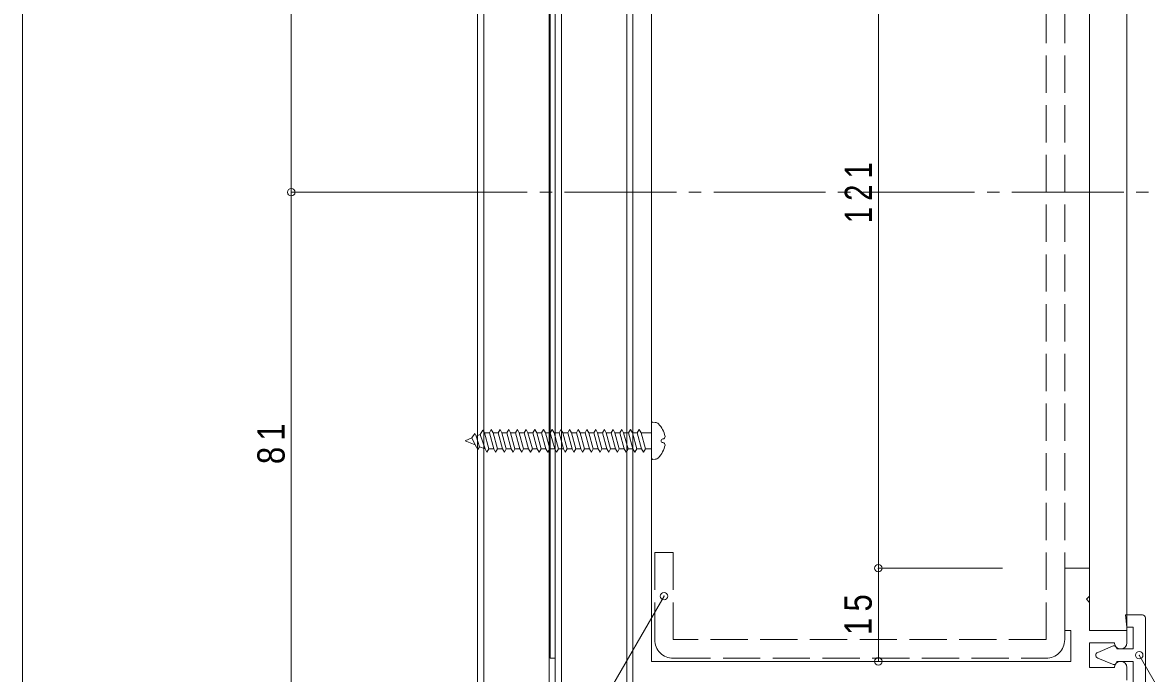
# Model space of a CAD drawing. Units: millimetres at full size, sheet at 1:2. Extents: x -282 to 282, y -195 to 195.
# Drawn here: x -282 to -100.5, y -64.9 to 39.8 of the extents above; entities that cross this region are included whole.
import ezdxf

# ---------------------------------------------------------------- set-up
doc = ezdxf.new("R2010")
doc.units = ezdxf.units.MM
doc.header["$LTSCALE"] = 2
doc.header["$PDMODE"] = 32
doc.header["$PDSIZE"] = 1.2
doc.linetypes.add('CHAIN2', pattern=[12, 9, -1, 1, -1])
doc.linetypes.add('DASHED3', pattern=[4, 3, -1])
for name, color, linetype, lineweight in [('4-0_ＫＢ製品', 2, 'Continuous', 9), ('4-1_躯体', 3, 'Continuous', 9), ('4-3_寸法', 4, 'Continuous', 9), ('4-4_引出線字', 4, 'Continuous', 9), ('4-8_他製品', 7, 'DASHED3', 9), ('4-9_他製品', 7, 'Continuous', 9), ('4-A_ベース', 3, 'Continuous', 9), ('4-B', 7, 'Continuous', 9), ('F-0_図面枠', 5, 'Continuous', 9)]:
    doc.layers.add(name, color=color, linetype=linetype, lineweight=lineweight)
doc.styles.add('HGｺﾞｼｯｸM', font='')
doc.styles.get('HGｺﾞｼｯｸM').set_extended_font_data('HGｺﾞｼｯｸM')

msp = doc.modelspace()

# ---------------------------------------------------------------- linework, layer by layer
at = {"layer": '4-0_ＫＢ製品'}
for p, q in [((-110.25, -58), (-110.25, 82.5)), ((-104.25, -58), (-104.25, 82.5)), ((-110.25, -58), (-104.25, -58))]:
    msp.add_line(p, q, dxfattribs=at)
at = {"layer": '4-1_躯体'}
for p, q in [((-208.75, -150), (-208.75, 175)), ((-207.75, -150), (-207.75, 175)), ((-197.25, -150), (-197.25, 175)), ((-196.25, -150), (-196.25, 175)), ((-195.25, -150), (-195.25, 175)), ((-184.75, -150), (-184.75, 175)), ((-183.75, -150), (-183.75, 175))]:
    msp.add_line(p, q, dxfattribs=at)
at = {"layer": '4-3_寸法'}
for p, q in [((-238.75, 93.5), (-238.75, 12.5)), ((-144.25, 73), (-144.25, -48)), ((-238.75, 12.5), (-218.75, 12.5)), ((-238.75, 12.5), (-238.75, -68.5)), ((-144.25, -48), (-124.25, -48)), ((-144.25, -48), (-144.25, -63))]:
    msp.add_line(p, q, dxfattribs=at)
for p in [(-238.75, 12.5), (-144.25, -48), (-144.25, -63)]:
    msp.add_point(p, dxfattribs=at)
at = {"layer": '4-4_引出線字'}
msp.add_line((-178.75, -52.5), (-216.855, -118.5), dxfattribs=at)
msp.add_lwpolyline([(-102.25, -62), (-81.177, -98.5), (-60.895, -98.5)], dxfattribs=at)
for p in [(-178.75, -52.5), (-102.25, -62)]:
    msp.add_point(p, dxfattribs=at)
at = {"layer": '4-8_他製品'}
for p, q in [((-117.25, -59.5), (-117.25, 84.5)), ((-114.25, -59.5), (-114.25, 84.5)), ((-180.25, -59.5), (-180.25, -45.5)), ((-117.25, -59.5), (-177.25, -59.5)), ((-177.25, -62.5), (-117.25, -62.5))]:
    msp.add_line(p, q, dxfattribs=at)
at = {"layer": '4-8_他製品', "linetype": 'CHAIN2'}
msp.add_line((-218.75, 12.5), (-91.25, 12.5), dxfattribs=at)
at = {"layer": '4-8_他製品'}
msp.add_lwpolyline([(-177.25, -59.5), (-177.25, -45.5), (-180.25, -45.5)], dxfattribs=at)
for centre, start, end in [((-177.25, -59.5), 180, 270), ((-117.25, -59.5), 270, 0)]:
    msp.add_arc(centre, 3, start, end, dxfattribs=at)
at = {"layer": '4-9_他製品'}
for p, q in [((-197.05, -62.5), (-197.05, 87.5)), ((-196.25, 87.5), (-196.25, -62.5)), ((-196.25, -62.5), (-197.05, -62.5))]:
    msp.add_line(p, q, dxfattribs=at)
at = {"layer": '4-A_ベース'}
for p, q in [((-183.75, 91), (-183.75, -66)), ((-180.75, 88), (-180.75, -63)), ((-110.25, -52.5), (-110.25, -48)), ((-110.75, -53), (-110.25, -52.5)), ((-110.75, -53), (-110.25, -53.5)), ((-110.25, -58), (-110.25, -53.5)), ((-113.25, -58), (-114.25, -58)), ((-113.25, -58), (-113.25, -63)), ((-104.25, -58), (-110.25, -58)), ((-104.25, -60), (-104.25, -58)), ((-110.25, -60), (-110.25, -64)), ((-106.25, -60), (-110.25, -60)), ((-113.25, -63), (-180.75, -63)), ((-106.25, -64), (-110.25, -64)), ((-104.25, -64), (-104.25, -66))]:
    msp.add_line(p, q, dxfattribs=at)
msp.add_lwpolyline([(-114.25, -58), (-114.25, -48), (-110.25, -48)], dxfattribs=at)
for centre, start, end in [((-105.25, -60), 180, 0), ((-105.25, -64), 0, 180)]:
    msp.add_arc(centre, 1, start, end, dxfattribs=at)
at = {"layer": '4-B'}
for p, q in [((-180.75, -24.671), (-180.75, -30.329)), ((-180.181, -24.534), (-180.564, -24.501)), ((-210.75, -27.5), (-209.657, -27.047)), ((-209.657, -27.047), (-209.226, -26.3)), ((-209.157, -28.16), (-209.657, -27.047)), ((-209.226, -26.3), (-208.961, -26.759)), ((-208.36, -26.51), (-208.961, -26.759)), ((-208.961, -26.759), (-208.461, -28.448)), ((-208.36, -26.51), (-207.929, -25.763)), ((-207.549, -28.8), (-208.36, -26.51)), ((-207.929, -25.763), (-207.643, -26.2)), ((-206.849, -26.2), (-207.643, -26.2)), ((-207.643, -26.2), (-206.943, -28.8)), ((-206.849, -26.2), (-206.546, -25.675)), ((-206.149, -28.8), (-206.849, -26.2)), ((-206.546, -25.675), (-206.243, -26.2)), ((-205.449, -26.2), (-206.243, -26.2)), ((-206.243, -26.2), (-205.543, -28.8)), ((-205.449, -26.2), (-205.146, -25.675)), ((-204.749, -28.8), (-205.449, -26.2)), ((-205.146, -25.675), (-204.843, -26.2)), ((-204.049, -26.2), (-204.843, -26.2)), ((-204.843, -26.2), (-204.143, -28.8)), ((-204.049, -26.2), (-203.746, -25.675)), ((-203.349, -28.8), (-204.049, -26.2)), ((-203.746, -25.675), (-203.443, -26.2)), ((-202.649, -26.2), (-203.443, -26.2)), ((-203.443, -26.2), (-202.743, -28.8)), ((-202.649, -26.2), (-202.346, -25.675)), ((-201.949, -28.8), (-202.649, -26.2)), ((-202.346, -25.675), (-202.043, -26.2)), ((-201.249, -26.2), (-202.043, -26.2)), ((-202.043, -26.2), (-201.343, -28.8)), ((-201.249, -26.2), (-200.946, -25.675)), ((-200.549, -28.8), (-201.249, -26.2)), ((-200.946, -25.675), (-200.643, -26.2)), ((-200.643, -26.2), (-199.943, -28.8)), ((-199.849, -26.2), (-200.643, -26.2)), ((-199.849, -26.2), (-199.546, -25.675)), ((-199.149, -28.8), (-199.849, -26.2)), ((-199.546, -25.675), (-199.243, -26.2)), ((-198.449, -26.2), (-199.243, -26.2)), ((-199.243, -26.2), (-198.543, -28.8)), ((-198.449, -26.2), (-198.146, -25.675)), ((-197.749, -28.8), (-198.449, -26.2)), ((-198.146, -25.675), (-197.843, -26.2)), ((-197.843, -26.2), (-197.143, -28.8)), ((-197.049, -26.2), (-197.843, -26.2)), ((-197.049, -26.2), (-196.746, -25.675)), ((-196.349, -28.8), (-197.049, -26.2)), ((-196.746, -25.675), (-196.443, -26.2)), ((-196.443, -26.2), (-195.743, -28.8)), ((-195.649, -26.2), (-196.443, -26.2)), ((-195.649, -26.2), (-195.346, -25.675)), ((-194.949, -28.8), (-195.649, -26.2)), ((-195.346, -25.675), (-195.043, -26.2)), ((-195.043, -26.2), (-194.343, -28.8)), ((-194.249, -26.2), (-195.043, -26.2)), ((-194.249, -26.2), (-193.946, -25.675)), ((-193.549, -28.8), (-194.249, -26.2)), ((-193.946, -25.675), (-193.643, -26.2)), ((-193.643, -26.2), (-192.943, -28.8)), ((-192.849, -26.2), (-193.643, -26.2)), ((-192.849, -26.2), (-192.546, -25.675)), ((-192.149, -28.8), (-192.849, -26.2)), ((-192.546, -25.675), (-192.243, -26.2)), ((-192.243, -26.2), (-191.543, -28.8)), ((-191.449, -26.2), (-192.243, -26.2)), ((-191.449, -26.2), (-191.146, -25.675)), ((-190.749, -28.8), (-191.449, -26.2)), ((-191.146, -25.675), (-190.843, -26.2)), ((-190.843, -26.2), (-190.143, -28.8)), ((-190.049, -26.2), (-190.843, -26.2)), ((-190.049, -26.2), (-189.746, -25.675)), ((-189.349, -28.8), (-190.049, -26.2)), ((-189.746, -25.675), (-189.443, -26.2)), ((-189.443, -26.2), (-188.743, -28.8)), ((-188.649, -26.2), (-189.443, -26.2)), ((-188.649, -26.2), (-188.346, -25.675)), ((-187.949, -28.8), (-188.649, -26.2)), ((-188.346, -25.675), (-188.043, -26.2)), ((-188.043, -26.2), (-187.343, -28.8)), ((-187.249, -26.2), (-188.043, -26.2)), ((-187.249, -26.2), (-186.946, -25.675)), ((-186.549, -28.8), (-187.249, -26.2)), ((-186.946, -25.675), (-186.643, -26.2)), ((-186.643, -26.2), (-185.943, -28.8)), ((-185.849, -26.2), (-186.643, -26.2)), ((-185.849, -26.2), (-185.546, -25.675)), ((-185.149, -28.8), (-185.849, -26.2)), ((-185.546, -25.675), (-185.243, -26.2)), ((-185.243, -26.2), (-184.543, -28.8)), ((-184.449, -26.2), (-185.243, -26.2)), ((-184.449, -26.2), (-184.146, -25.675)), ((-183.749, -28.8), (-184.449, -26.2)), ((-184.146, -25.675), (-183.843, -26.2)), ((-183.843, -26.2), (-183.143, -28.8)), ((-183.049, -26.2), (-183.843, -26.2)), ((-183.049, -26.2), (-182.746, -25.675)), ((-182.349, -28.8), (-183.049, -26.2)), ((-182.746, -25.675), (-182.443, -26.2)), ((-182.443, -26.2), (-181.743, -28.8)), ((-182.443, -26.2), (-180.75, -26.2)), ((-209.157, -28.16), (-210.75, -27.5)), ((-208.726, -28.907), (-209.157, -28.16)), ((-208.461, -28.448), (-208.726, -28.907)), ((-207.549, -28.8), (-208.461, -28.448)), ((-207.246, -29.325), (-207.549, -28.8)), ((-206.943, -28.8), (-207.246, -29.325)), ((-206.149, -28.8), (-206.943, -28.8)), ((-205.846, -29.325), (-206.149, -28.8)), ((-205.543, -28.8), (-205.846, -29.325)), ((-204.749, -28.8), (-205.543, -28.8)), ((-204.446, -29.325), (-204.749, -28.8)), ((-204.143, -28.8), (-204.446, -29.325)), ((-203.349, -28.8), (-204.143, -28.8)), ((-203.046, -29.325), (-203.349, -28.8)), ((-202.743, -28.8), (-203.046, -29.325)), ((-201.949, -28.8), (-202.743, -28.8)), ((-201.646, -29.325), (-201.949, -28.8)), ((-201.343, -28.8), (-201.646, -29.325)), ((-200.549, -28.8), (-201.343, -28.8)), ((-200.246, -29.325), (-200.549, -28.8)), ((-199.943, -28.8), (-200.246, -29.325)), ((-199.149, -28.8), (-199.943, -28.8)), ((-198.846, -29.325), (-199.149, -28.8)), ((-198.543, -28.8), (-198.846, -29.325)), ((-197.749, -28.8), (-198.543, -28.8)), ((-197.446, -29.325), (-197.749, -28.8)), ((-197.143, -28.8), (-197.446, -29.325)), ((-196.349, -28.8), (-197.143, -28.8)), ((-196.046, -29.325), (-196.349, -28.8)), ((-195.743, -28.8), (-196.046, -29.325)), ((-194.949, -28.8), (-195.743, -28.8)), ((-194.646, -29.325), (-194.949, -28.8)), ((-194.343, -28.8), (-194.646, -29.325)), ((-193.549, -28.8), (-194.343, -28.8)), ((-193.246, -29.325), (-193.549, -28.8)), ((-192.943, -28.8), (-193.246, -29.325)), ((-192.149, -28.8), (-192.943, -28.8)), ((-191.846, -29.325), (-192.149, -28.8)), ((-191.543, -28.8), (-191.846, -29.325)), ((-190.749, -28.8), (-191.543, -28.8)), ((-190.446, -29.325), (-190.749, -28.8)), ((-190.143, -28.8), (-190.446, -29.325)), ((-189.349, -28.8), (-190.143, -28.8)), ((-189.046, -29.325), (-189.349, -28.8)), ((-188.743, -28.8), (-189.046, -29.325)), ((-187.949, -28.8), (-188.743, -28.8)), ((-187.646, -29.325), (-187.949, -28.8)), ((-187.343, -28.8), (-187.646, -29.325)), ((-186.549, -28.8), (-187.343, -28.8)), ((-186.246, -29.325), (-186.549, -28.8)), ((-185.943, -28.8), (-186.246, -29.325)), ((-185.149, -28.8), (-185.943, -28.8)), ((-184.846, -29.325), (-185.149, -28.8)), ((-184.543, -28.8), (-184.846, -29.325)), ((-183.749, -28.8), (-184.543, -28.8)), ((-183.446, -29.325), (-183.749, -28.8)), ((-183.143, -28.8), (-183.446, -29.325)), ((-182.349, -28.8), (-183.143, -28.8)), ((-182.046, -29.325), (-182.349, -28.8)), ((-181.743, -28.8), (-182.046, -29.325)), ((-181.743, -28.8), (-180.75, -28.8)), ((-180.75, -30.329), (-180.564, -30.499)), ((-180.564, -30.499), (-180.181, -30.466))]:
    msp.add_line(p, q, dxfattribs=at)
at = {"layer": '4-B', "color": 2}
for p, q in [((-104.25, -57.5), (-104.45, -55.5)), ((-101.75, -55.5), (-104.45, -55.5)), ((-101.25, -56), (-101.25, -68)), ((-104.25, -57.5), (-103.25, -57.5)), ((-103.25, -61), (-103.25, -57.5)), ((-108.944, -61.539), (-106.562, -60.539)), ((-105.868, -61), (-103.25, -61)), ((-108.944, -62.461), (-106.562, -63.461)), ((-105.868, -63), (-103.25, -63)), ((-103.25, -63), (-103.25, -66.5))]:
    msp.add_line(p, q, dxfattribs=at)
at = {"layer": '4-B'}
for centre, radius, start, end in [((-180.579, -24.671), 0.171, 85, 180), ((-180.256, -25.388), 0.857, 45.10574, 85), ((-182.36, -27.5), 3.838, 10.59731, 45.10574), ((-178.923, -27.5), 0.3, 90, 270), ((-178.924, -26.857), 0.343, 270, 10.59731), ((-182.36, -27.5), 3.838, 314.89426, 349.40269), ((-178.924, -28.143), 0.343, 349.40269, 90), ((-180.256, -29.612), 0.857, 275, 314.89426)]:
    msp.add_arc(centre, radius, start, end, dxfattribs=at)
at = {"layer": '4-B', "color": 2}
for centre, start, end in [((-101.75, -56), 0, 90), ((-108.75, -62), 112.7737, 247.2263), ((-106.368, -61), 0, 112.7737), ((-106.368, -63), 247.2263, 0)]:
    msp.add_arc(centre, 0.5, start, end, dxfattribs=at)
at = {"layer": 'F-0_図面枠'}
msp.add_line((-282, -195), (-282, 195), dxfattribs=at)

# ---------------------------------------------------------------- texts
at = {"layer": '4-3_寸法', "color": 7, "char_height": 4.399, "attachment_point": 7, "rotation": 90, "style": 'HGｺﾞｼｯｸM'}
for s, insert in [('\\T1.38;\\W0.8;121', (-145.25, 7.5)), ('\\T1.36;\\W0.85;81', (-239.75, -31.25)), ('\\T1.36;\\W0.85;15', (-145.25, -58.75))]:
    msp.add_mtext(s, dxfattribs=dict(at, insert=insert))

doc.saveas('drawing.dxf')
